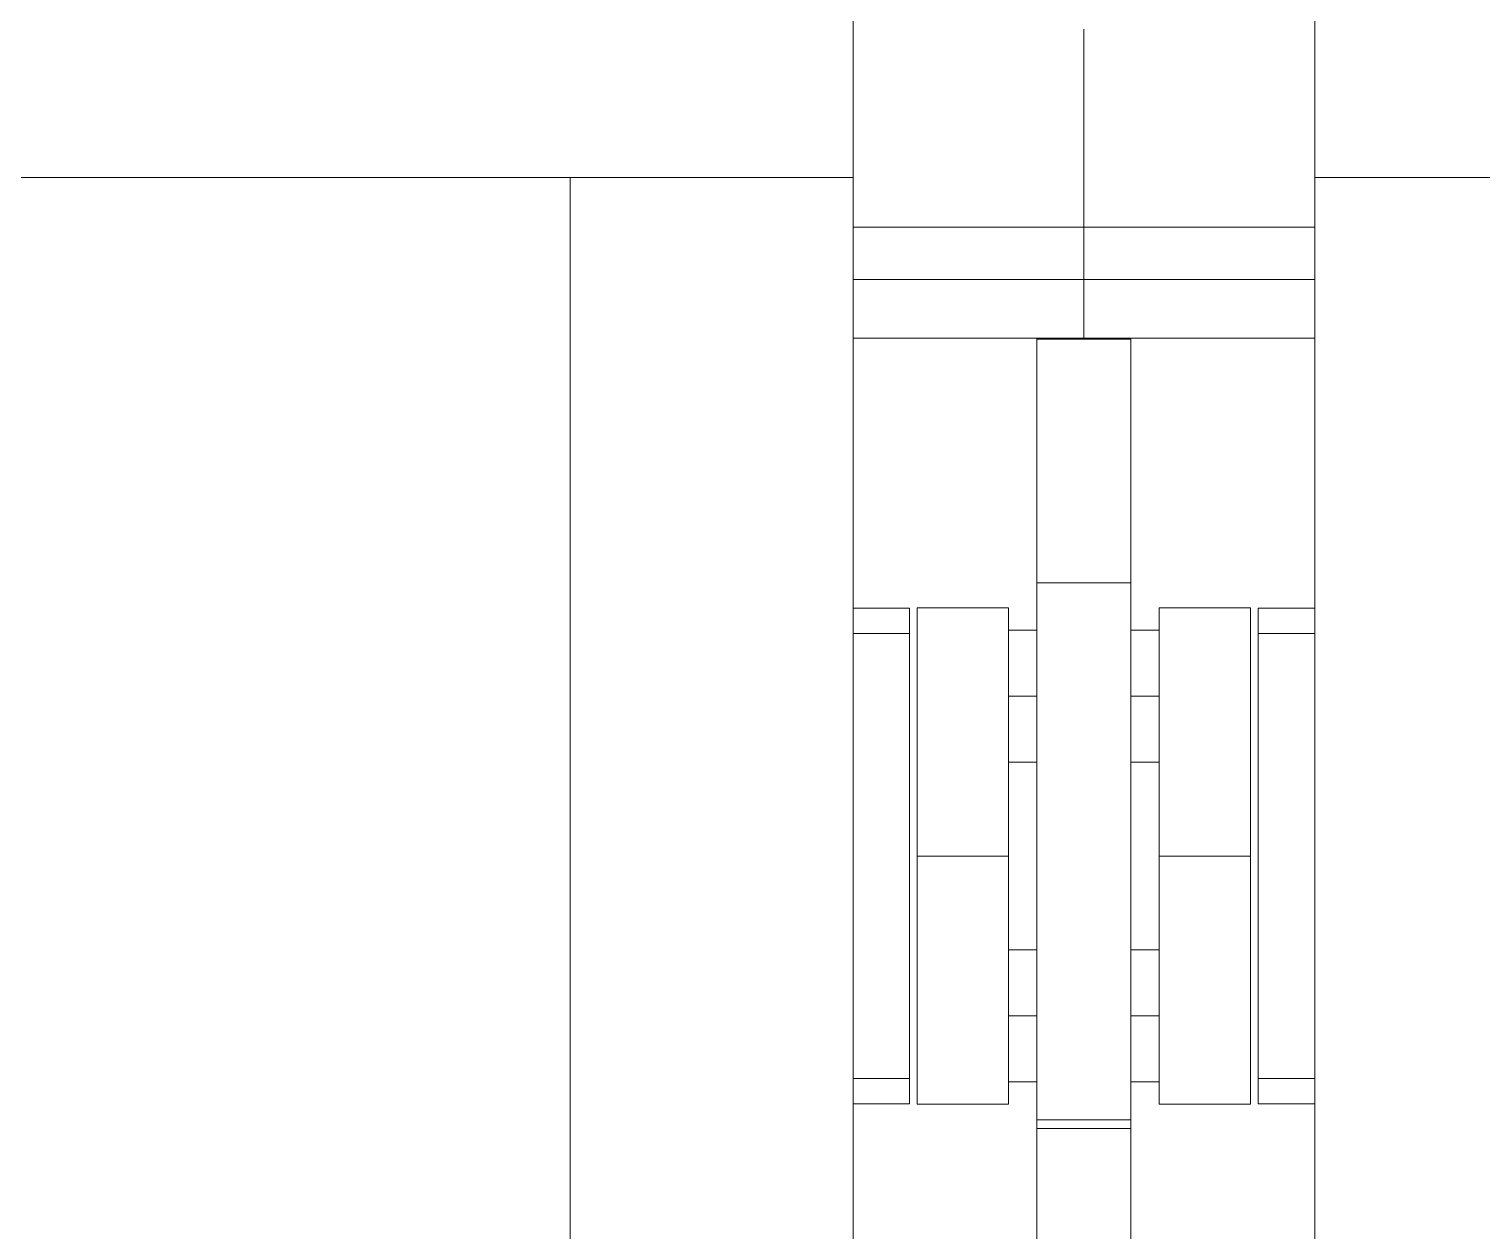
# Model space of a CAD drawing. Header units: millimetres. Extents: x -46169 to 237885, y -84465 to 18123.
# Drawn here: x 231278.5 to 231432.7, y -80615.1 to -80487.6 of the extents above; entities that cross this region are included whole.
import ezdxf

# ---------------------------------------------------------------- set-up
doc = ezdxf.new("R2010")
doc.units = ezdxf.units.MM
doc.header["$MEASUREMENT"] = 0
doc.linetypes.add('Wipeout_Contour', pattern=[1000, 0, -1000])
doc.layers.add('New_A-20-M_Floor_Slab', color=7, linetype='Continuous')
doc.layers.add('New_A-35-M_FFE_Fixed', color=7, linetype='Continuous')
doc.layers.add('New_A-35-M_FFE_Fixed_Pen_No__1', color=7, linetype='Continuous', lineweight=13)

# ---------------------------------------------------------------- blocks, each defined once
blk = doc.blocks.new('Section Elem_269_4', base_point=(208268.76, -84332.61))
at = {"color": 254, "linetype": 'Wipeout_Contour', "lineweight": 0, "ltscale": 3920070.890381151}
blk.add_wipeout([(231371.94, -80601.62), (231365.94, -80601.62), (231365.94, -80615.11), (231385.44, -80615.11), (231385.44, -80599.29), (231382.44, -80599.29), (231382.44, -80601.65), (231372.75, -80601.65), (231372.75, -80549.01), (231382.44, -80549.01), (231382.44, -80551.38), (231385.44, -80551.38), (231385.44, -80520.4), (231365.94, -80520.4), (231365.94, -80549.04), (231371.94, -80549.04)], dxfattribs=at).dxf.layer = 'New_A-20-M_Floor_Slab'
at = {"color": 254, "linetype": 'Wipeout_Contour', "lineweight": 0, "ltscale": 3920492.22241623}
blk.add_wipeout([(231395.44, -80599.29), (231395.44, -80615.11), (231414.94, -80615.11), (231414.94, -80601.62), (231408.94, -80601.62), (231408.94, -80549.04), (231414.94, -80549.04), (231414.94, -80520.4), (231395.44, -80520.4), (231395.44, -80551.38), (231398.44, -80551.38), (231398.44, -80549.01), (231408.12, -80549.01), (231408.12, -80601.65), (231398.44, -80601.65), (231398.44, -80599.29)], dxfattribs=at).dxf.layer = 'New_A-20-M_Floor_Slab'
at = {"color": 254, "linetype": 'Wipeout_Contour', "lineweight": 0, "ltscale": 980048.240882}
blk.add_wipeout([(231385.44, -80565.38), (231382.44, -80565.38), (231382.44, -80585.29), (231385.44, -80585.29)], dxfattribs=at).dxf.layer = 'New_A-20-M_Floor_Slab'
at = {"color": 254, "linetype": 'Wipeout_Contour', "lineweight": 0, "ltscale": 980097.348737}
blk.add_wipeout([(231395.44, -80565.38), (231395.44, -80585.29), (231398.44, -80585.29), (231398.44, -80565.38)], dxfattribs=at).dxf.layer = 'New_A-20-M_Floor_Slab'
blk = doc.blocks.new('Section Elem_279_4', base_point=(208268.76, -84332.61))
at = {"color": 254, "linetype": 'Wipeout_Contour', "lineweight": 0, "ltscale": 1225000.586779473}
blk.add_wipeout([(231390.44, -80520.4), (231385.44, -80520.4), (231385.44, -80520.48), (231395.44, -80520.48), (231395.44, -80520.4)], dxfattribs=at).dxf.layer = 'New_A-35-M_FFE_Fixed'
at = {"color": 254, "linetype": 'Wipeout_Contour', "lineweight": 0, "ltscale": 980022.421937}
blk.add_wipeout([(231395.44, -80538.96), (231395.44, -80535.1), (231385.44, -80535.1), (231385.44, -80538.96)], dxfattribs=at).dxf.layer = 'New_A-35-M_FFE_Fixed'
at = {"color": 254, "linetype": 'Wipeout_Contour', "lineweight": 0, "ltscale": 979957.338546}
blk.add_wipeout([(231365.94, -80549.04), (231365.94, -80549.56), (231371.94, -80549.56), (231371.94, -80549.04)], dxfattribs=at).dxf.layer = 'New_A-35-M_FFE_Fixed'
at = {"color": 254, "linetype": 'Wipeout_Contour', "lineweight": 0, "ltscale": 980018.43041}
blk.add_wipeout([(231382.44, -80553.43), (231385.44, -80553.43), (231385.44, -80551.91), (231382.44, -80551.91)], dxfattribs=at).dxf.layer = 'New_A-35-M_FFE_Fixed'
at = {"color": 254, "linetype": 'Wipeout_Contour', "lineweight": 0, "ltscale": 980024.176401}
blk.add_wipeout([(231382.44, -80555.7), (231382.44, -80558.38), (231385.44, -80558.38), (231385.44, -80555.7)], dxfattribs=at).dxf.layer = 'New_A-35-M_FFE_Fixed'
at = {"color": 254, "linetype": 'Wipeout_Contour', "lineweight": 0, "ltscale": 980033.445967}
blk.add_wipeout([(231382.44, -80563.33), (231382.44, -80564.84), (231385.44, -80564.84), (231385.44, -80563.33)], dxfattribs=at).dxf.layer = 'New_A-35-M_FFE_Fixed'
at = {"color": 254, "linetype": 'Wipeout_Contour', "lineweight": 0, "ltscale": 980065.528378}
blk.add_wipeout([(231382.44, -80589.61), (231385.44, -80589.61), (231385.44, -80587.34), (231382.44, -80587.34)], dxfattribs=at).dxf.layer = 'New_A-35-M_FFE_Fixed'
at = {"color": 254, "linetype": 'Wipeout_Contour', "lineweight": 0, "ltscale": 980075.56522}
blk.add_wipeout([(231382.44, -80594.97), (231382.44, -80597.24), (231385.44, -80597.24), (231385.44, -80594.97)], dxfattribs=at).dxf.layer = 'New_A-35-M_FFE_Fixed'
at = {"color": 254, "linetype": 'Wipeout_Contour', "lineweight": 0, "ltscale": 980025.826856}
blk.add_wipeout([(231365.94, -80601.11), (231365.94, -80601.62), (231371.94, -80601.62), (231371.94, -80601.11)], dxfattribs=at).dxf.layer = 'New_A-35-M_FFE_Fixed'
at = {"color": 254, "linetype": 'Wipeout_Contour', "lineweight": 0, "ltscale": 980110.218377}
blk.add_wipeout([(231395.44, -80604.23), (231395.44, -80603.32), (231385.44, -80603.32), (231385.44, -80604.23)], dxfattribs=at).dxf.layer = 'New_A-35-M_FFE_Fixed'
at = {"color": 254, "linetype": 'Wipeout_Contour', "lineweight": 0, "ltscale": 980114.490605}
blk.add_wipeout([(231395.44, -80606.1), (231385.44, -80606.1), (231385.44, -80607.94), (231395.44, -80607.94)], dxfattribs=at).dxf.layer = 'New_A-35-M_FFE_Fixed'
at = {"color": 254, "linetype": 'Wipeout_Contour', "lineweight": 0, "ltscale": 980119.242169}
blk.add_wipeout([(231395.44, -80611.52), (231395.44, -80609.75), (231385.44, -80609.75), (231385.44, -80611.52)], dxfattribs=at).dxf.layer = 'New_A-35-M_FFE_Fixed'
at = {"color": 254, "linetype": 'Wipeout_Contour', "lineweight": 0, "ltscale": 980126.039718}
blk.add_wipeout([(231395.44, -80616.64), (231395.44, -80614.96), (231385.44, -80614.96), (231385.44, -80616.64)], dxfattribs=at).dxf.layer = 'New_A-35-M_FFE_Fixed'
at = {"color": 254, "linetype": 'Wipeout_Contour', "lineweight": 0, "ltscale": 980004.096328}
blk.add_wipeout([(231395.44, -80525.7), (231395.44, -80520.48), (231385.44, -80520.48), (231385.44, -80525.7)], dxfattribs=at).dxf.layer = 'New_A-35-M_FFE_Fixed'
at = {"color": 254, "linetype": 'Wipeout_Contour', "lineweight": 0, "ltscale": 980016.941923}
blk.add_wipeout([(231395.44, -80535.1), (231395.44, -80530.63), (231385.44, -80530.63), (231385.44, -80535.1)], dxfattribs=at).dxf.layer = 'New_A-35-M_FFE_Fixed'
at = {"color": 254, "linetype": 'Wipeout_Contour', "lineweight": 0, "ltscale": 980027.032374}
blk.add_wipeout([(231395.44, -80542.11), (231395.44, -80538.96), (231385.44, -80538.96), (231385.44, -80542.11)], dxfattribs=at).dxf.layer = 'New_A-35-M_FFE_Fixed'
at = {"color": 254, "linetype": 'Wipeout_Contour', "lineweight": 0, "ltscale": 980017.082248}
blk.add_wipeout([(231382.44, -80551.91), (231385.44, -80551.91), (231385.44, -80551.38), (231382.44, -80551.38)], dxfattribs=at).dxf.layer = 'New_A-35-M_FFE_Fixed'
at = {"color": 254, "linetype": 'Wipeout_Contour', "lineweight": 0, "ltscale": 1225026.600657685}
blk.add_wipeout([(231382.44, -80555.7), (231385.44, -80555.7), (231385.44, -80553.51), (231385.44, -80553.43), (231382.44, -80553.43)], dxfattribs=at).dxf.layer = 'New_A-35-M_FFE_Fixed'
at = {"color": 254, "linetype": 'Wipeout_Contour', "lineweight": 0, "ltscale": 1225039.374482029}
blk.add_wipeout([(231382.44, -80561.05), (231382.44, -80563.33), (231385.44, -80563.33), (231385.44, -80561.63), (231385.44, -80561.05)], dxfattribs=at).dxf.layer = 'New_A-35-M_FFE_Fixed'
at = {"color": 254, "linetype": 'Wipeout_Contour', "lineweight": 0, "ltscale": 980034.794304}
blk.add_wipeout([(231382.44, -80564.84), (231382.44, -80565.38), (231385.44, -80565.38), (231385.44, -80564.84)], dxfattribs=at).dxf.layer = 'New_A-35-M_FFE_Fixed'
at = {"color": 254, "linetype": 'Wipeout_Contour', "lineweight": 0, "ltscale": 980063.036326}
blk.add_wipeout([(231382.44, -80587.34), (231385.44, -80587.34), (231385.44, -80585.82), (231382.44, -80585.82)], dxfattribs=at).dxf.layer = 'New_A-35-M_FFE_Fixed'
at = {"color": 254, "linetype": 'Wipeout_Contour', "lineweight": 0, "ltscale": 1225090.765623581}
blk.add_wipeout([(231385.44, -80592.29), (231382.44, -80592.29), (231382.44, -80594.97), (231385.44, -80594.97), (231385.44, -80592.38)], dxfattribs=at).dxf.layer = 'New_A-35-M_FFE_Fixed'
at = {"color": 254, "linetype": 'Wipeout_Contour', "lineweight": 0, "ltscale": 980078.057523}
blk.add_wipeout([(231382.44, -80597.24), (231382.44, -80598.75), (231385.44, -80598.75), (231385.44, -80597.24)], dxfattribs=at).dxf.layer = 'New_A-35-M_FFE_Fixed'
at = {"color": 254, "linetype": 'Wipeout_Contour', "lineweight": 0, "ltscale": 980024.067454}
blk.add_wipeout([(231371.94, -80598.94), (231365.94, -80598.94), (231365.94, -80601.11), (231371.94, -80601.11)], dxfattribs=at).dxf.layer = 'New_A-35-M_FFE_Fixed'
at = {"color": 254, "linetype": 'Wipeout_Contour', "lineweight": 0, "ltscale": 980109.430143}
blk.add_wipeout([(231395.44, -80603.32), (231395.44, -80603.03), (231385.44, -80603.03), (231385.44, -80603.32)], dxfattribs=at).dxf.layer = 'New_A-35-M_FFE_Fixed'
at = {"color": 254, "linetype": 'Wipeout_Contour', "lineweight": 0, "ltscale": 980112.04895}
blk.add_wipeout([(231385.44, -80604.23), (231385.44, -80606.1), (231395.44, -80606.1), (231395.44, -80604.23)], dxfattribs=at).dxf.layer = 'New_A-35-M_FFE_Fixed'
at = {"color": 254, "linetype": 'Wipeout_Contour', "lineweight": 0, "ltscale": 980116.888355}
blk.add_wipeout([(231385.44, -80609.75), (231395.44, -80609.75), (231395.44, -80607.94), (231385.44, -80607.94)], dxfattribs=at).dxf.layer = 'New_A-35-M_FFE_Fixed'
at = {"color": 254, "linetype": 'Wipeout_Contour', "lineweight": 0, "ltscale": 980124.050815}
blk.add_wipeout([(231385.44, -80614.96), (231395.44, -80614.96), (231395.44, -80613.61), (231385.44, -80613.61)], dxfattribs=at).dxf.layer = 'New_A-35-M_FFE_Fixed'
at = {"layer": 'New_A-35-M_FFE_Fixed_Pen_No__1', "linetype": 'Continuous'}
blk.add_line((231371.94, -80601.62), (231371.94, -80601.11), dxfattribs=at)
at = {"color": 254, "linetype": 'Wipeout_Contour', "lineweight": 0, "ltscale": 980010.76758}
blk.add_wipeout([(231395.44, -80525.7), (231385.44, -80525.7), (231385.44, -80530.63), (231395.44, -80530.63)], dxfattribs=at).dxf.layer = 'New_A-35-M_FFE_Fixed'
at = {"color": 254, "linetype": 'Wipeout_Contour', "lineweight": 0, "ltscale": 980030.625778}
blk.add_wipeout([(231385.44, -80542.11), (231385.44, -80544.43), (231395.44, -80544.43), (231395.44, -80542.11)], dxfattribs=at).dxf.layer = 'New_A-35-M_FFE_Fixed'
at = {"color": 254, "linetype": 'Wipeout_Contour', "lineweight": 0, "ltscale": 979991.581885}
blk.add_wipeout([(231371.94, -80598.94), (231371.94, -80551.72), (231365.94, -80551.72), (231365.94, -80598.94)], dxfattribs=at).dxf.layer = 'New_A-35-M_FFE_Fixed'
at = {"color": 254, "linetype": 'Wipeout_Contour', "lineweight": 0, "ltscale": 1225035.093637418}
blk.add_wipeout([(231382.44, -80558.38), (231382.44, -80561.05), (231385.44, -80561.05), (231385.44, -80558.66), (231385.44, -80558.38)], dxfattribs=at).dxf.layer = 'New_A-35-M_FFE_Fixed'
at = {"color": 254, "linetype": 'Wipeout_Contour', "lineweight": 0, "ltscale": 980061.687657}
blk.add_wipeout([(231382.44, -80585.29), (231382.44, -80585.82), (231385.44, -80585.82), (231385.44, -80585.29)], dxfattribs=at).dxf.layer = 'New_A-35-M_FFE_Fixed'
at = {"color": 254, "linetype": 'Wipeout_Contour', "lineweight": 0, "ltscale": 1225087.126004063}
blk.add_wipeout([(231385.44, -80589.61), (231382.44, -80589.61), (231382.44, -80592.29), (231385.44, -80592.29), (231385.44, -80591.39)], dxfattribs=at).dxf.layer = 'New_A-35-M_FFE_Fixed'
at = {"color": 254, "linetype": 'Wipeout_Contour', "lineweight": 0, "ltscale": 980079.406367}
blk.add_wipeout([(231385.44, -80598.75), (231382.44, -80598.75), (231382.44, -80599.29), (231385.44, -80599.29)], dxfattribs=at).dxf.layer = 'New_A-35-M_FFE_Fixed'
at = {"color": 254, "linetype": 'Wipeout_Contour', "lineweight": 0, "ltscale": 980121.55202}
blk.add_wipeout([(231395.44, -80611.52), (231385.44, -80611.52), (231385.44, -80613.26), (231395.44, -80613.26)], dxfattribs=at).dxf.layer = 'New_A-35-M_FFE_Fixed'
at = {"layer": 'New_A-35-M_FFE_Fixed_Pen_No__1', "linetype": 'Continuous'}
blk.add_line((231371.94, -80601.11), (231371.94, -80598.94), dxfattribs=at)
at = {"color": 254, "linetype": 'Wipeout_Contour', "lineweight": 0, "ltscale": 980033.087209}
blk.add_wipeout([(231395.44, -80545.85), (231395.44, -80544.43), (231385.44, -80544.43), (231385.44, -80545.85)], dxfattribs=at).dxf.layer = 'New_A-35-M_FFE_Fixed'
at = {"color": 254, "linetype": 'Wipeout_Contour', "lineweight": 0, "ltscale": 979959.096979}
blk.add_wipeout([(231365.94, -80551.72), (231371.94, -80551.72), (231371.94, -80549.56), (231365.94, -80549.56)], dxfattribs=at).dxf.layer = 'New_A-35-M_FFE_Fixed'
at = {"color": 254, "linetype": 'Wipeout_Contour', "lineweight": 0, "ltscale": 980049.438877}
blk.add_wipeout([(231385.44, -80553.51), (231385.44, -80561.63), (231395.44, -80561.63), (231395.44, -80553.51)], dxfattribs=at).dxf.layer = 'New_A-35-M_FFE_Fixed'
at = {"color": 254, "linetype": 'Wipeout_Contour', "lineweight": 0, "ltscale": 980043.145524}
blk.add_wipeout([(231372.75, -80585.4), (231372.75, -80593.94), (231382.44, -80593.94), (231382.44, -80585.4)], dxfattribs=at).dxf.layer = 'New_A-35-M_FFE_Fixed'
at = {"color": 254, "linetype": 'Wipeout_Contour', "lineweight": 0, "ltscale": 980098.837695}
blk.add_wipeout([(231385.44, -80591.39), (231385.44, -80598.86), (231395.44, -80598.86), (231395.44, -80591.39)], dxfattribs=at).dxf.layer = 'New_A-35-M_FFE_Fixed'
at = {"layer": 'New_A-35-M_FFE_Fixed_Pen_No__1', "linetype": 'Continuous'}
for p, q in [((231371.94, -80549.56), (231371.94, -80549.04)), ((231371.94, -80551.72), (231371.94, -80549.56)), ((231371.94, -80598.94), (231371.94, -80551.72)), ((231382.44, -80592.29), (231385.44, -80592.29))]:
    blk.add_line(p, q, dxfattribs=at)
at = {"color": 254, "linetype": 'Wipeout_Contour', "lineweight": 0, "ltscale": 979923.621478}
blk.add_wipeout([(231365.94, -80503.33), (231335.94, -80503.33), (231335.94, -80647.33), (231365.94, -80647.33)], dxfattribs=at).dxf.layer = 'New_A-35-M_FFE_Fixed'
at = {"color": 254, "linetype": 'Wipeout_Contour', "lineweight": 0, "ltscale": 980034.337929}
blk.add_wipeout([(231395.44, -80546.33), (231395.44, -80545.85), (231385.44, -80545.85), (231385.44, -80546.33)], dxfattribs=at).dxf.layer = 'New_A-35-M_FFE_Fixed'
at = {"color": 254, "linetype": 'Wipeout_Contour', "lineweight": 0, "ltscale": 980030.903163}
blk.add_wipeout([(231382.44, -80575.33), (231372.75, -80575.33), (231372.75, -80585.4), (231382.44, -80585.4)], dxfattribs=at).dxf.layer = 'New_A-35-M_FFE_Fixed'
at = {"color": 254, "linetype": 'Wipeout_Contour', "lineweight": 0, "ltscale": 980087.657916}
blk.add_wipeout([(231385.44, -80591.39), (231395.44, -80591.39), (231395.44, -80581.87), (231385.44, -80581.87)], dxfattribs=at).dxf.layer = 'New_A-35-M_FFE_Fixed'
at = {"color": 254, "linetype": 'Wipeout_Contour', "lineweight": 0, "ltscale": 980052.516238}
blk.add_wipeout([(231382.44, -80599.65), (231382.44, -80593.94), (231372.75, -80593.94), (231372.75, -80599.65)], dxfattribs=at).dxf.layer = 'New_A-35-M_FFE_Fixed'
at = {"layer": 'New_A-35-M_FFE_Fixed_Pen_No__1', "linetype": 'Continuous'}
for p, q in [((231365.94, -80549.04), (231371.94, -80549.04)), ((231365.94, -80551.72), (231371.94, -80551.72)), ((231372.75, -80593.94), (231372.75, -80585.4)), ((231382.44, -80585.29), (231385.44, -80585.29)), ((231382.44, -80593.94), (231382.44, -80585.4)), ((231365.94, -80598.94), (231371.94, -80598.94)), ((231365.94, -80601.62), (231371.94, -80601.62))]:
    blk.add_line(p, q, dxfattribs=at)
at = {"color": 254, "linetype": 'Wipeout_Contour', "lineweight": 0, "ltscale": 1468306.522585715}
blk.add_wipeout([(230864.94, -80346.96), (230864.94, -80503.33), (230894.94, -80503.33), (231335.94, -80503.33), (231365.94, -80503.33), (231365.94, -80346.96)], dxfattribs=at).dxf.layer = 'New_A-35-M_FFE_Fixed'
at = {"color": 254, "linetype": 'Wipeout_Contour', "lineweight": 0, "ltscale": 979941.91575}
blk.add_wipeout([(231365.94, -80511.45), (231390.44, -80511.45), (231390.44, -80510.54), (231365.94, -80510.54)], dxfattribs=at).dxf.layer = 'New_A-35-M_FFE_Fixed'
at = {"color": 254, "linetype": 'Wipeout_Contour', "lineweight": 0, "ltscale": 979950.192061}
blk.add_wipeout([(231390.44, -80514.18), (231365.94, -80514.18), (231365.94, -80520.4), (231390.44, -80520.4)], dxfattribs=at).dxf.layer = 'New_A-35-M_FFE_Fixed'
at = {"color": 254, "linetype": 'Wipeout_Contour', "lineweight": 0, "ltscale": 980035.631754}
blk.add_wipeout([(231385.44, -80546.33), (231385.44, -80547.82), (231395.44, -80547.82), (231395.44, -80546.33)], dxfattribs=at).dxf.layer = 'New_A-35-M_FFE_Fixed'
at = {"color": 254, "linetype": 'Wipeout_Contour', "lineweight": 0, "ltscale": 980017.65349}
blk.add_wipeout([(231382.44, -80575.33), (231382.44, -80565.26), (231372.75, -80565.26), (231372.75, -80575.33)], dxfattribs=at).dxf.layer = 'New_A-35-M_FFE_Fixed'
at = {"color": 254, "linetype": 'Wipeout_Contour', "lineweight": 0, "ltscale": 980074.577513}
blk.add_wipeout([(231395.44, -80581.87), (231395.44, -80571.51), (231385.44, -80571.51), (231385.44, -80581.87)], dxfattribs=at).dxf.layer = 'New_A-35-M_FFE_Fixed'
at = {"color": 254, "linetype": 'Wipeout_Contour', "lineweight": 0, "ltscale": 980057.587926}
blk.add_wipeout([(231372.75, -80599.65), (231372.75, -80601.65), (231382.44, -80601.65), (231382.44, -80599.65)], dxfattribs=at).dxf.layer = 'New_A-35-M_FFE_Fixed'
at = {"layer": 'New_A-35-M_FFE_Fixed_Pen_No__1', "linetype": 'Continuous'}
for p, q in [((231390.44, -80520.4), (231365.94, -80520.4)), ((231372.75, -80575.33), (231382.44, -80575.33)), ((231372.75, -80585.4), (231372.75, -80575.33)), ((231382.44, -80585.4), (231382.44, -80575.33)), ((231372.75, -80599.65), (231372.75, -80593.94)), ((231382.44, -80599.65), (231382.44, -80593.94)), ((231372.75, -80601.65), (231372.75, -80599.65)), ((231382.44, -80599.29), (231385.44, -80599.29)), ((231382.44, -80601.65), (231382.44, -80599.65)), ((231372.75, -80601.65), (231382.44, -80601.65))]:
    blk.add_line(p, q, dxfattribs=at)
at = {"color": 254, "linetype": 'Wipeout_Contour', "lineweight": 0, "ltscale": 979915.771857}
blk.add_wipeout([(231390.44, -80487.59), (231365.94, -80487.59), (231365.94, -80494.61), (231390.44, -80494.61)], dxfattribs=at).dxf.layer = 'New_A-35-M_FFE_Fixed'
at = {"color": 254, "linetype": 'Wipeout_Contour', "lineweight": 0, "ltscale": 979026.217131}
blk.add_wipeout([(230894.94, -80635.33), (231335.94, -80635.33), (231335.94, -80503.33), (230894.94, -80503.33)], dxfattribs=at).dxf.layer = 'New_A-35-M_FFE_Fixed'
at = {"color": 254, "linetype": 'Wipeout_Contour', "lineweight": 0, "ltscale": 979945.953089}
blk.add_wipeout([(231365.94, -80514.18), (231390.44, -80514.18), (231390.44, -80513.95), (231365.94, -80513.95)], dxfattribs=at).dxf.layer = 'New_A-35-M_FFE_Fixed'
at = {"color": 254, "linetype": 'Wipeout_Contour', "lineweight": 0, "ltscale": 980040.596177}
blk.add_wipeout([(231395.44, -80553.51), (231395.44, -80548.19), (231385.44, -80548.19), (231385.44, -80553.51)], dxfattribs=at).dxf.layer = 'New_A-35-M_FFE_Fixed'
at = {"color": 254, "linetype": 'Wipeout_Contour', "lineweight": 0, "ltscale": 980005.413648}
blk.add_wipeout([(231372.75, -80556.72), (231372.75, -80565.26), (231382.44, -80565.26), (231382.44, -80556.72)], dxfattribs=at).dxf.layer = 'New_A-35-M_FFE_Fixed'
at = {"color": 254, "linetype": 'Wipeout_Contour', "lineweight": 0, "ltscale": 980061.270374}
blk.add_wipeout([(231385.44, -80571.51), (231395.44, -80571.51), (231395.44, -80561.63), (231385.44, -80561.63)], dxfattribs=at).dxf.layer = 'New_A-35-M_FFE_Fixed'
at = {"layer": 'New_A-35-M_FFE_Fixed_Pen_No__1', "linetype": 'Continuous'}
for p, q in [((231335.94, -80503.33), (230894.94, -80503.33)), ((231335.94, -80647.33), (231335.94, -80503.33)), ((231382.44, -80558.38), (231385.44, -80558.38)), ((231372.75, -80575.33), (231372.75, -80565.26)), ((231382.44, -80575.33), (231382.44, -80565.26)), ((231382.44, -80565.38), (231385.44, -80565.38))]:
    blk.add_line(p, q, dxfattribs=at)
at = {"color": 254, "linetype": 'Wipeout_Contour', "lineweight": 0, "ltscale": 979924.994388}
blk.add_wipeout([(231390.44, -80494.61), (231365.94, -80494.61), (231365.94, -80501.63), (231390.44, -80501.63)], dxfattribs=at).dxf.layer = 'New_A-35-M_FFE_Fixed'
at = {"color": 254, "linetype": 'Wipeout_Contour', "lineweight": 0, "ltscale": 979944.899044}
blk.add_wipeout([(231365.94, -80513.55), (231390.44, -80513.55), (231390.44, -80512.98), (231365.94, -80512.98)], dxfattribs=at).dxf.layer = 'New_A-35-M_FFE_Fixed'
at = {"color": 254, "linetype": 'Wipeout_Contour', "lineweight": 0, "ltscale": 979996.046495}
blk.add_wipeout([(231382.44, -80556.72), (231382.44, -80551.02), (231372.75, -80551.02), (231372.75, -80556.72)], dxfattribs=at).dxf.layer = 'New_A-35-M_FFE_Fixed'
at = {"layer": 'New_A-35-M_FFE_Fixed_Pen_No__1', "linetype": 'Continuous'}
for p, q in [((231372.75, -80565.26), (231372.75, -80556.72)), ((231382.44, -80565.26), (231382.44, -80556.72))]:
    blk.add_line(p, q, dxfattribs=at)
at = {"color": 254, "linetype": 'Wipeout_Contour', "lineweight": 0, "ltscale": 1224905.973984924}
blk.add_wipeout([(231365.94, -80508.61), (231390.44, -80508.61), (231390.44, -80501.63), (231365.94, -80501.63), (231365.94, -80503.33)], dxfattribs=at).dxf.layer = 'New_A-35-M_FFE_Fixed'
at = {"color": 254, "linetype": 'Wipeout_Contour', "lineweight": 0, "ltscale": 979944.060216}
blk.add_wipeout([(231365.94, -80512.98), (231390.44, -80512.98), (231390.44, -80512.27), (231365.94, -80512.27)], dxfattribs=at).dxf.layer = 'New_A-35-M_FFE_Fixed'
at = {"color": 254, "linetype": 'Wipeout_Contour', "lineweight": 0, "ltscale": 979990.977323}
blk.add_wipeout([(231372.75, -80551.02), (231382.44, -80551.02), (231382.44, -80549.01), (231372.75, -80549.01)], dxfattribs=at).dxf.layer = 'New_A-35-M_FFE_Fixed'
at = {"layer": 'New_A-35-M_FFE_Fixed_Pen_No__1', "linetype": 'Continuous'}
for p, q in [((231365.94, -80503.33), (231365.94, -80346.96)), ((231335.94, -80503.33), (231365.94, -80503.33)), ((231372.75, -80551.02), (231372.75, -80549.01)), ((231372.75, -80549.01), (231382.44, -80549.01)), ((231382.44, -80551.02), (231382.44, -80549.01)), ((231372.75, -80556.72), (231372.75, -80551.02)), ((231382.44, -80556.72), (231382.44, -80551.02)), ((231382.44, -80551.38), (231385.44, -80551.38))]:
    blk.add_line(p, q, dxfattribs=at)
at = {"color": 254, "linetype": 'Wipeout_Contour', "lineweight": 0, "ltscale": 979939.424653}
blk.add_wipeout([(231365.94, -80509.58), (231390.44, -80509.58), (231390.44, -80508.61), (231365.94, -80508.61)], dxfattribs=at).dxf.layer = 'New_A-35-M_FFE_Fixed'
at = {"color": 254, "linetype": 'Wipeout_Contour', "lineweight": 0, "ltscale": 979943.053144}
blk.add_wipeout([(231365.94, -80512.27), (231390.44, -80512.27), (231390.44, -80511.45), (231365.94, -80511.45)], dxfattribs=at).dxf.layer = 'New_A-35-M_FFE_Fixed'
at = {"color": 254, "linetype": 'Wipeout_Contour', "lineweight": 0, "ltscale": 979945.538024}
blk.add_wipeout([(231365.94, -80513.95), (231390.44, -80513.95), (231390.44, -80513.55), (231365.94, -80513.55)], dxfattribs=at).dxf.layer = 'New_A-35-M_FFE_Fixed'
at = {"layer": 'New_A-35-M_FFE_Fixed_Pen_No__1', "linetype": 'Continuous'}
for p, q in [((231390.44, -80508.61), (231365.94, -80508.61)), ((231390.44, -80514.18), (231365.94, -80514.18))]:
    blk.add_line(p, q, dxfattribs=at)
at = {"color": 254, "linetype": 'Wipeout_Contour', "lineweight": 0, "ltscale": 979940.690873}
blk.add_wipeout([(231365.94, -80510.54), (231390.44, -80510.54), (231390.44, -80509.58), (231365.94, -80509.58)], dxfattribs=at).dxf.layer = 'New_A-35-M_FFE_Fixed'
at = {"layer": 'New_A-35-M_FFE_Fixed_Pen_No__1', "linetype": 'Continuous'}
blk.add_line((231365.94, -80647.33), (231365.94, -80503.33), dxfattribs=at)
blk = doc.blocks.new('Section Elem_280_4', base_point=(208268.76, -84332.61))
at = {"layer": 'New_A-35-M_FFE_Fixed_Pen_No__1', "linetype": 'Continuous'}
for p, q in [((231385.44, -80520.48), (231385.44, -80520.4)), ((231385.44, -80525.7), (231385.44, -80520.48)), ((231385.44, -80530.63), (231385.44, -80525.7)), ((231395.44, -80530.63), (231395.44, -80525.7)), ((231385.44, -80535.1), (231385.44, -80530.63)), ((231395.44, -80535.1), (231395.44, -80530.63)), ((231385.44, -80538.96), (231385.44, -80535.1)), ((231395.44, -80538.96), (231395.44, -80535.1)), ((231385.44, -80542.11), (231385.44, -80538.96)), ((231395.44, -80542.11), (231395.44, -80538.96)), ((231385.44, -80544.43), (231385.44, -80542.11)), ((231395.44, -80544.43), (231395.44, -80542.11)), ((231385.44, -80545.85), (231385.44, -80544.43)), ((231395.44, -80545.85), (231395.44, -80544.43)), ((231385.44, -80546.33), (231385.44, -80545.85)), ((231395.44, -80546.33), (231395.44, -80545.85)), ((231395.44, -80546.33), (231385.44, -80546.33)), ((231385.44, -80561.63), (231385.44, -80553.51)), ((231385.44, -80571.51), (231385.44, -80561.63)), ((231385.44, -80581.87), (231385.44, -80571.51)), ((231395.44, -80581.87), (231395.44, -80571.51)), ((231385.44, -80591.39), (231385.44, -80581.87)), ((231395.44, -80604.23), (231385.44, -80604.23)), ((231385.44, -80606.1), (231385.44, -80604.23)), ((231395.44, -80606.1), (231395.44, -80604.23)), ((231385.44, -80607.94), (231385.44, -80606.1)), ((231395.44, -80607.94), (231395.44, -80606.1)), ((231385.44, -80609.75), (231385.44, -80607.94)), ((231395.44, -80609.75), (231395.44, -80607.94)), ((231385.44, -80611.52), (231385.44, -80609.75)), ((231395.44, -80611.52), (231395.44, -80609.75)), ((231385.44, -80616.64), (231385.44, -80614.96)), ((231395.44, -80616.64), (231395.44, -80614.96))]:
    blk.add_line(p, q, dxfattribs=at)
at = {"color": 254, "linetype": 'Wipeout_Contour', "lineweight": 0, "ltscale": 980914.593007}
blk.add_wipeout([(231414.94, -80346.96), (231414.94, -80503.33), (231915.94, -80503.33), (231915.94, -80346.96)], dxfattribs=at).dxf.layer = 'New_A-35-M_FFE_Fixed'
at = {"color": 254, "linetype": 'Wipeout_Contour', "lineweight": 0, "ltscale": 980036.851708}
blk.add_wipeout([(231395.44, -80548.19), (231395.44, -80547.82), (231385.44, -80547.82), (231385.44, -80548.19)], dxfattribs=at).dxf.layer = 'New_A-35-M_FFE_Fixed'
at = {"color": 254, "linetype": 'Wipeout_Contour', "lineweight": 0, "ltscale": 980088.01339}
blk.add_wipeout([(231398.44, -80549.01), (231398.44, -80551.02), (231408.12, -80551.02), (231408.12, -80549.01)], dxfattribs=at).dxf.layer = 'New_A-35-M_FFE_Fixed'
at = {"color": 254, "linetype": 'Wipeout_Contour', "lineweight": 0, "ltscale": 980121.535985}
blk.add_wipeout([(231408.94, -80549.56), (231408.94, -80551.72), (231414.94, -80551.72), (231414.94, -80549.56)], dxfattribs=at).dxf.layer = 'New_A-35-M_FFE_Fixed'
at = {"color": 254, "linetype": 'Wipeout_Contour', "lineweight": 0, "ltscale": 980114.686916}
blk.add_wipeout([(231398.44, -80565.26), (231398.44, -80575.33), (231408.12, -80575.33), (231408.12, -80565.26)], dxfattribs=at).dxf.layer = 'New_A-35-M_FFE_Fixed'
at = {"color": 254, "linetype": 'Wipeout_Contour', "lineweight": 0, "ltscale": 980106.496474}
blk.add_wipeout([(231395.44, -80603.03), (231395.44, -80598.86), (231385.44, -80598.86), (231385.44, -80603.03)], dxfattribs=at).dxf.layer = 'New_A-35-M_FFE_Fixed'
at = {"color": 254, "linetype": 'Wipeout_Contour', "lineweight": 0, "ltscale": 980154.617399}
blk.add_wipeout([(231408.12, -80599.65), (231398.44, -80599.65), (231398.44, -80601.65), (231408.12, -80601.65)], dxfattribs=at).dxf.layer = 'New_A-35-M_FFE_Fixed'
at = {"color": 254, "linetype": 'Wipeout_Contour', "lineweight": 0, "ltscale": 980188.254804}
blk.add_wipeout([(231414.94, -80601.11), (231408.94, -80601.11), (231408.94, -80601.62), (231414.94, -80601.62)], dxfattribs=at).dxf.layer = 'New_A-35-M_FFE_Fixed'
at = {"color": 254, "linetype": 'Wipeout_Contour', "lineweight": 0, "ltscale": 980122.929045}
blk.add_wipeout([(231395.44, -80613.61), (231395.44, -80613.26), (231385.44, -80613.26), (231385.44, -80613.61)], dxfattribs=at).dxf.layer = 'New_A-35-M_FFE_Fixed'
at = {"layer": 'New_A-35-M_FFE_Fixed_Pen_No__1', "linetype": 'Continuous'}
for p, q in [((231385.44, -80548.19), (231385.44, -80546.33)), ((231395.44, -80548.19), (231395.44, -80546.33)), ((231385.44, -80553.51), (231385.44, -80548.19)), ((231408.12, -80549.01), (231398.44, -80549.01)), ((231385.44, -80598.86), (231385.44, -80591.39)), ((231385.44, -80603.32), (231385.44, -80598.86)), ((231408.12, -80601.65), (231398.44, -80601.65)), ((231395.44, -80603.32), (231385.44, -80603.32)), ((231385.44, -80604.23), (231385.44, -80603.32)), ((231395.44, -80604.23), (231395.44, -80603.32)), ((231385.44, -80613.26), (231385.44, -80611.52)), ((231395.44, -80613.26), (231395.44, -80611.52)), ((231385.44, -80614.96), (231385.44, -80613.26)), ((231395.44, -80614.96), (231395.44, -80613.26))]:
    blk.add_line(p, q, dxfattribs=at)
at = {"color": 254, "linetype": 'Wipeout_Contour', "lineweight": 0, "ltscale": 980008.331762}
blk.add_wipeout([(231414.94, -80487.59), (231390.44, -80487.59), (231390.44, -80494.61), (231414.94, -80494.61)], dxfattribs=at).dxf.layer = 'New_A-35-M_FFE_Fixed'
at = {"color": 254, "linetype": 'Wipeout_Contour', "lineweight": 0, "ltscale": 980119.777844}
blk.add_wipeout([(231408.94, -80549.56), (231414.94, -80549.56), (231414.94, -80549.04), (231408.94, -80549.04)], dxfattribs=at).dxf.layer = 'New_A-35-M_FFE_Fixed'
at = {"color": 254, "linetype": 'Wipeout_Contour', "lineweight": 0, "ltscale": 980093.082061}
blk.add_wipeout([(231398.44, -80551.02), (231398.44, -80556.72), (231408.12, -80556.72), (231408.12, -80551.02)], dxfattribs=at).dxf.layer = 'New_A-35-M_FFE_Fixed'
at = {"color": 254, "linetype": 'Wipeout_Contour', "lineweight": 0, "ltscale": 980149.546213}
blk.add_wipeout([(231398.44, -80593.94), (231398.44, -80599.65), (231408.12, -80599.65), (231408.12, -80593.94)], dxfattribs=at).dxf.layer = 'New_A-35-M_FFE_Fixed'
at = {"color": 254, "linetype": 'Wipeout_Contour', "lineweight": 0, "ltscale": 980186.495694}
blk.add_wipeout([(231414.94, -80598.94), (231408.94, -80598.94), (231408.94, -80601.11), (231414.94, -80601.11)], dxfattribs=at).dxf.layer = 'New_A-35-M_FFE_Fixed'
at = {"layer": 'New_A-35-M_FFE_Fixed_Pen_No__1', "linetype": 'Continuous'}
for p, q in [((231408.12, -80551.02), (231408.12, -80549.01)), ((231408.94, -80549.56), (231408.94, -80549.04)), ((231408.12, -80601.65), (231408.12, -80599.65)), ((231408.94, -80601.62), (231408.94, -80601.11))]:
    blk.add_line(p, q, dxfattribs=at)
at = {"color": 254, "linetype": 'Wipeout_Contour', "lineweight": 0, "ltscale": 980017.553421}
blk.add_wipeout([(231390.44, -80494.61), (231390.44, -80501.63), (231414.94, -80501.63), (231414.94, -80494.61)], dxfattribs=at).dxf.layer = 'New_A-35-M_FFE_Fixed'
at = {"color": 254, "linetype": 'Wipeout_Contour', "lineweight": 0, "ltscale": 980066.19168}
blk.add_wipeout([(231395.44, -80551.91), (231398.44, -80551.91), (231398.44, -80551.38), (231395.44, -80551.38)], dxfattribs=at).dxf.layer = 'New_A-35-M_FFE_Fixed'
at = {"color": 254, "linetype": 'Wipeout_Contour', "lineweight": 0, "ltscale": 980154.015507}
blk.add_wipeout([(231408.94, -80551.72), (231408.94, -80598.94), (231414.94, -80598.94), (231414.94, -80551.72)], dxfattribs=at).dxf.layer = 'New_A-35-M_FFE_Fixed'
at = {"color": 254, "linetype": 'Wipeout_Contour', "lineweight": 0, "ltscale": 980102.448286}
blk.add_wipeout([(231398.44, -80556.72), (231398.44, -80565.26), (231408.12, -80565.26), (231408.12, -80556.72)], dxfattribs=at).dxf.layer = 'New_A-35-M_FFE_Fixed'
at = {"color": 254, "linetype": 'Wipeout_Contour', "lineweight": 0, "ltscale": 980140.176426}
blk.add_wipeout([(231408.12, -80585.4), (231398.44, -80585.4), (231398.44, -80593.94), (231408.12, -80593.94)], dxfattribs=at).dxf.layer = 'New_A-35-M_FFE_Fixed'
at = {"color": 254, "linetype": 'Wipeout_Contour', "lineweight": 0, "ltscale": 980128.512703}
blk.add_wipeout([(231395.44, -80598.75), (231395.44, -80599.29), (231398.44, -80599.29), (231398.44, -80598.75)], dxfattribs=at).dxf.layer = 'New_A-35-M_FFE_Fixed'
at = {"layer": 'New_A-35-M_FFE_Fixed_Pen_No__1', "linetype": 'Continuous'}
for p, q in [((231390.44, -80494.61), (231390.44, -80487.59)), ((231398.44, -80551.02), (231398.44, -80549.01)), ((231408.94, -80551.72), (231408.94, -80549.56)), ((231408.12, -80556.72), (231408.12, -80551.02)), ((231408.94, -80598.94), (231408.94, -80551.72)), ((231408.12, -80565.26), (231408.12, -80556.72)), ((231408.12, -80599.65), (231408.12, -80593.94)), ((231398.44, -80601.65), (231398.44, -80599.65)), ((231408.94, -80601.11), (231408.94, -80598.94))]:
    blk.add_line(p, q, dxfattribs=at)
at = {"color": 254, "linetype": 'Wipeout_Contour', "lineweight": 0, "ltscale": 980222.0459}
blk.add_wipeout([(231414.94, -80503.33), (231414.94, -80647.33), (231444.94, -80647.33), (231444.94, -80503.33)], dxfattribs=at).dxf.layer = 'New_A-35-M_FFE_Fixed'
at = {"color": 254, "linetype": 'Wipeout_Contour', "lineweight": 0, "ltscale": 980067.539775}
blk.add_wipeout([(231398.44, -80551.91), (231395.44, -80551.91), (231395.44, -80553.43), (231398.44, -80553.43)], dxfattribs=at).dxf.layer = 'New_A-35-M_FFE_Fixed'
at = {"color": 254, "linetype": 'Wipeout_Contour', "lineweight": 0, "ltscale": 980076.808448}
blk.add_wipeout([(231395.44, -80561.05), (231398.44, -80561.05), (231398.44, -80558.38), (231395.44, -80558.38)], dxfattribs=at).dxf.layer = 'New_A-35-M_FFE_Fixed'
at = {"color": 254, "linetype": 'Wipeout_Contour', "lineweight": 0, "ltscale": 1225105.964866881}
blk.add_wipeout([(231395.44, -80565.38), (231398.44, -80565.38), (231398.44, -80565.26), (231398.44, -80564.84), (231395.44, -80564.84)], dxfattribs=at).dxf.layer = 'New_A-35-M_FFE_Fixed'
at = {"color": 254, "linetype": 'Wipeout_Contour', "lineweight": 0, "ltscale": 980127.935277}
blk.add_wipeout([(231398.44, -80575.33), (231398.44, -80585.4), (231408.12, -80585.4), (231408.12, -80575.33)], dxfattribs=at).dxf.layer = 'New_A-35-M_FFE_Fixed'
at = {"color": 254, "linetype": 'Wipeout_Contour', "lineweight": 0, "ltscale": 1225152.856505887}
blk.add_wipeout([(231398.44, -80592.29), (231395.44, -80592.29), (231395.44, -80594.97), (231398.44, -80594.97), (231398.44, -80593.94)], dxfattribs=at).dxf.layer = 'New_A-35-M_FFE_Fixed'
at = {"color": 254, "linetype": 'Wipeout_Contour', "lineweight": 0, "ltscale": 980127.163899}
blk.add_wipeout([(231395.44, -80597.24), (231395.44, -80598.75), (231398.44, -80598.75), (231398.44, -80597.24)], dxfattribs=at).dxf.layer = 'New_A-35-M_FFE_Fixed'
at = {"layer": 'New_A-35-M_FFE_Fixed_Pen_No__1', "linetype": 'Continuous'}
for p, q in [((231414.94, -80549.04), (231408.94, -80549.04)), ((231398.44, -80551.38), (231395.44, -80551.38)), ((231414.94, -80551.72), (231408.94, -80551.72)), ((231408.12, -80575.33), (231408.12, -80565.26)), ((231408.12, -80575.33), (231398.44, -80575.33)), ((231408.12, -80585.4), (231408.12, -80575.33)), ((231408.12, -80593.94), (231408.12, -80585.4)), ((231395.44, -80603.32), (231395.44, -80598.86)), ((231398.44, -80599.29), (231395.44, -80599.29)), ((231414.94, -80598.94), (231408.94, -80598.94)), ((231414.94, -80601.62), (231408.94, -80601.62))]:
    blk.add_line(p, q, dxfattribs=at)
at = {"color": 254, "linetype": 'Wipeout_Contour', "lineweight": 0, "ltscale": 1225043.86685616}
blk.add_wipeout([(231390.44, -80508.61), (231414.94, -80508.61), (231414.94, -80503.33), (231414.94, -80501.63), (231390.44, -80501.63)], dxfattribs=at).dxf.layer = 'New_A-35-M_FFE_Fixed'
at = {"color": 254, "linetype": 'Wipeout_Contour', "lineweight": 0, "ltscale": 980034.473208}
blk.add_wipeout([(231390.44, -80510.54), (231390.44, -80511.45), (231414.94, -80511.45), (231414.94, -80510.54)], dxfattribs=at).dxf.layer = 'New_A-35-M_FFE_Fixed'
at = {"color": 254, "linetype": 'Wipeout_Contour', "lineweight": 0, "ltscale": 980042.748718}
blk.add_wipeout([(231414.94, -80514.18), (231390.44, -80514.18), (231390.44, -80520.4), (231414.94, -80520.4)], dxfattribs=at).dxf.layer = 'New_A-35-M_FFE_Fixed'
at = {"color": 254, "linetype": 'Wipeout_Contour', "lineweight": 0, "ltscale": 980070.030766}
blk.add_wipeout([(231395.44, -80555.7), (231398.44, -80555.7), (231398.44, -80553.43), (231395.44, -80553.43)], dxfattribs=at).dxf.layer = 'New_A-35-M_FFE_Fixed'
at = {"color": 254, "linetype": 'Wipeout_Contour', "lineweight": 0, "ltscale": 1225103.866511491}
blk.add_wipeout([(231395.44, -80564.84), (231398.44, -80564.84), (231398.44, -80563.59), (231398.44, -80563.33), (231395.44, -80563.33)], dxfattribs=at).dxf.layer = 'New_A-35-M_FFE_Fixed'
at = {"color": 254, "linetype": 'Wipeout_Contour', "lineweight": 0, "ltscale": 980110.794854}
blk.add_wipeout([(231395.44, -80585.29), (231395.44, -80585.82), (231398.44, -80585.82), (231398.44, -80585.29)], dxfattribs=at).dxf.layer = 'New_A-35-M_FFE_Fixed'
at = {"color": 254, "linetype": 'Wipeout_Contour', "lineweight": 0, "ltscale": 980124.671723}
blk.add_wipeout([(231395.44, -80597.24), (231398.44, -80597.24), (231398.44, -80594.97), (231395.44, -80594.97)], dxfattribs=at).dxf.layer = 'New_A-35-M_FFE_Fixed'
at = {"layer": 'New_A-35-M_FFE_Fixed_Pen_No__1', "linetype": 'Continuous'}
for p, q in [((231414.94, -80503.33), (231414.94, -80346.96)), ((231390.44, -80501.63), (231390.44, -80494.61)), ((231444.94, -80503.33), (231414.94, -80503.33)), ((231395.44, -80520.48), (231385.44, -80520.48)), ((231414.94, -80520.4), (231390.44, -80520.4)), ((231395.44, -80520.48), (231395.44, -80520.4)), ((231395.44, -80525.7), (231395.44, -80520.48)), ((231395.44, -80553.51), (231395.44, -80548.19)), ((231398.44, -80565.38), (231395.44, -80565.38)), ((231398.44, -80575.33), (231398.44, -80565.26)), ((231398.44, -80599.65), (231398.44, -80593.94))]:
    blk.add_line(p, q, dxfattribs=at)
at = {"color": 254, "linetype": 'Wipeout_Contour', "lineweight": 0, "ltscale": 980031.982337}
blk.add_wipeout([(231390.44, -80509.58), (231414.94, -80509.58), (231414.94, -80508.61), (231390.44, -80508.61)], dxfattribs=at).dxf.layer = 'New_A-35-M_FFE_Fixed'
at = {"color": 254, "linetype": 'Wipeout_Contour', "lineweight": 0, "ltscale": 980038.510158}
blk.add_wipeout([(231390.44, -80513.95), (231390.44, -80514.18), (231414.94, -80514.18), (231414.94, -80513.95)], dxfattribs=at).dxf.layer = 'New_A-35-M_FFE_Fixed'
at = {"color": 254, "linetype": 'Wipeout_Contour', "lineweight": 0, "ltscale": 1225092.40871248}
blk.add_wipeout([(231395.44, -80555.7), (231395.44, -80558.38), (231398.44, -80558.38), (231398.44, -80556.72), (231398.44, -80555.7)], dxfattribs=at).dxf.layer = 'New_A-35-M_FFE_Fixed'
at = {"color": 254, "linetype": 'Wipeout_Contour', "lineweight": 0, "ltscale": 980080.063337}
blk.add_wipeout([(231395.44, -80563.33), (231398.44, -80563.33), (231398.44, -80561.05), (231395.44, -80561.05)], dxfattribs=at).dxf.layer = 'New_A-35-M_FFE_Fixed'
at = {"color": 254, "linetype": 'Wipeout_Contour', "lineweight": 0, "ltscale": 1225141.39490329}
blk.add_wipeout([(231395.44, -80585.82), (231395.44, -80587.34), (231398.44, -80587.34), (231398.44, -80587.08), (231398.44, -80585.82)], dxfattribs=at).dxf.layer = 'New_A-35-M_FFE_Fixed'
at = {"layer": 'New_A-35-M_FFE_Fixed_Pen_No__1', "linetype": 'Continuous'}
for p, q in [((231390.44, -80508.61), (231390.44, -80501.63)), ((231414.94, -80508.61), (231390.44, -80508.61)), ((231398.44, -80556.72), (231398.44, -80551.02)), ((231395.44, -80561.63), (231395.44, -80553.51)), ((231398.44, -80565.26), (231398.44, -80556.72)), ((231398.44, -80558.38), (231395.44, -80558.38)), ((231395.44, -80571.51), (231395.44, -80561.63)), ((231398.44, -80585.4), (231398.44, -80575.33)), ((231398.44, -80585.29), (231395.44, -80585.29))]:
    blk.add_line(p, q, dxfattribs=at)
at = {"color": 254, "linetype": 'Wipeout_Contour', "lineweight": 0, "ltscale": 980033.248447}
blk.add_wipeout([(231390.44, -80510.54), (231414.94, -80510.54), (231414.94, -80509.58), (231390.44, -80509.58)], dxfattribs=at).dxf.layer = 'New_A-35-M_FFE_Fixed'
at = {"color": 254, "linetype": 'Wipeout_Contour', "lineweight": 0, "ltscale": 980037.456207}
blk.add_wipeout([(231390.44, -80512.98), (231390.44, -80513.55), (231414.94, -80513.55), (231414.94, -80512.98)], dxfattribs=at).dxf.layer = 'New_A-35-M_FFE_Fixed'
at = {"color": 254, "linetype": 'Wipeout_Contour', "lineweight": 0, "ltscale": 980114.635382}
blk.add_wipeout([(231398.44, -80587.34), (231395.44, -80587.34), (231395.44, -80589.61), (231398.44, -80589.61)], dxfattribs=at).dxf.layer = 'New_A-35-M_FFE_Fixed'
at = {"layer": 'New_A-35-M_FFE_Fixed_Pen_No__1', "linetype": 'Continuous'}
for p, q in [((231390.44, -80509.58), (231390.44, -80508.61)), ((231390.44, -80510.54), (231390.44, -80509.58))]:
    blk.add_line(p, q, dxfattribs=at)
at = {"color": 254, "linetype": 'Wipeout_Contour', "lineweight": 0, "ltscale": 980036.617469}
blk.add_wipeout([(231390.44, -80512.98), (231414.94, -80512.98), (231414.94, -80512.27), (231390.44, -80512.27)], dxfattribs=at).dxf.layer = 'New_A-35-M_FFE_Fixed'
at = {"color": 254, "linetype": 'Wipeout_Contour', "lineweight": 0, "ltscale": 980117.891317}
blk.add_wipeout([(231395.44, -80592.29), (231398.44, -80592.29), (231398.44, -80589.61), (231395.44, -80589.61)], dxfattribs=at).dxf.layer = 'New_A-35-M_FFE_Fixed'
at = {"layer": 'New_A-35-M_FFE_Fixed_Pen_No__1', "linetype": 'Continuous'}
for p, q in [((231395.44, -80591.39), (231395.44, -80581.87)), ((231398.44, -80593.94), (231398.44, -80585.4)), ((231395.44, -80598.86), (231395.44, -80591.39)), ((231398.44, -80592.29), (231395.44, -80592.29))]:
    blk.add_line(p, q, dxfattribs=at)
at = {"color": 254, "linetype": 'Wipeout_Contour', "lineweight": 0, "ltscale": 980035.61049}
blk.add_wipeout([(231390.44, -80511.45), (231390.44, -80512.27), (231414.94, -80512.27), (231414.94, -80511.45)], dxfattribs=at).dxf.layer = 'New_A-35-M_FFE_Fixed'
at = {"color": 254, "linetype": 'Wipeout_Contour', "lineweight": 0, "ltscale": 980038.095132}
blk.add_wipeout([(231390.44, -80513.95), (231414.94, -80513.95), (231414.94, -80513.55), (231390.44, -80513.55)], dxfattribs=at).dxf.layer = 'New_A-35-M_FFE_Fixed'
at = {"layer": 'New_A-35-M_FFE_Fixed_Pen_No__1', "linetype": 'Continuous'}
for p, q in [((231414.94, -80647.33), (231414.94, -80503.33)), ((231390.44, -80511.45), (231390.44, -80510.54)), ((231390.44, -80512.27), (231390.44, -80511.45)), ((231390.44, -80512.98), (231390.44, -80512.27)), ((231390.44, -80513.55), (231390.44, -80512.98)), ((231390.44, -80513.95), (231390.44, -80513.55)), ((231390.44, -80514.18), (231390.44, -80513.95)), ((231390.44, -80520.4), (231390.44, -80514.18)), ((231414.94, -80514.18), (231390.44, -80514.18))]:
    blk.add_line(p, q, dxfattribs=at)

msp = doc.modelspace()

# ---------------------------------------------------------------- block references
at = {"layer": 'New_A-20-M_Floor_Slab'}
msp.add_blockref('Section Elem_269_4', (208268.76, -84332.61), dxfattribs=at)

# ---------------------------------------------------------------- next in the draw order: block references
at = {"layer": 'New_A-35-M_FFE_Fixed'}
msp.add_blockref('Section Elem_279_4', (208268.76, -84332.61), dxfattribs=at)

# ---------------------------------------------------------------- next in the draw order: block references
msp.add_blockref('Section Elem_280_4', (208268.76, -84332.61), dxfattribs=at)

doc.saveas('drawing.dxf')
